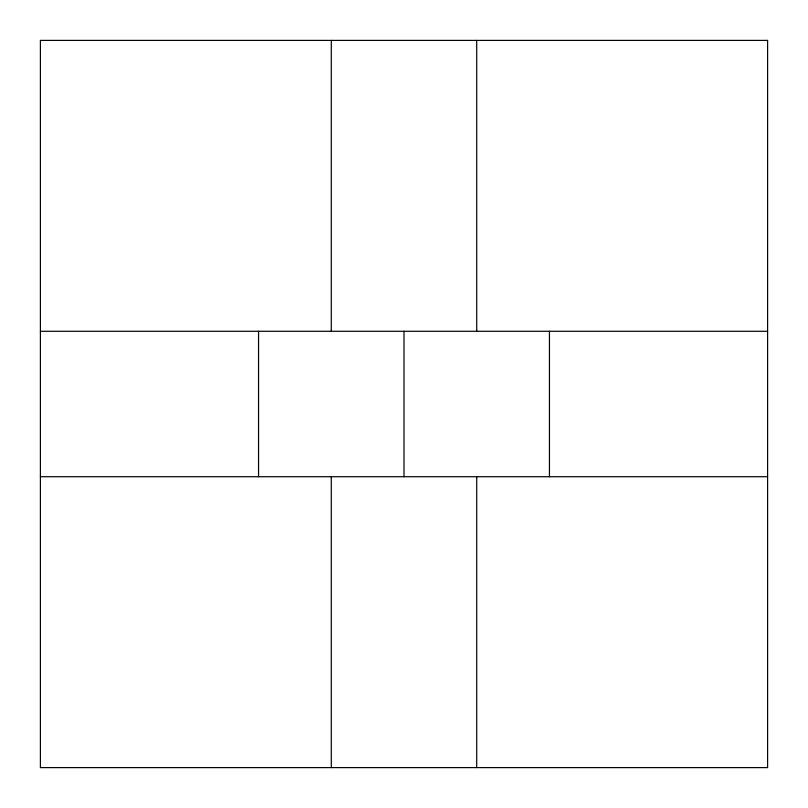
<?xml version="1.0" encoding="UTF-8"?>
<svg xmlns="http://www.w3.org/2000/svg" width="808" height="808" viewBox="0 0 808 808"><rect width="100%" height="100%" fill="white"/><g stroke="black" fill="none" stroke-linecap="round" stroke-linejoin="round"><path stroke-width="1.21" d="M40.4 331.28L767.6 331.28M40.4 476.72L767.6 476.72M549.44 331.28L549.44 476.72M476.72 40.4L476.72 331.28M476.72 476.72L476.72 767.6M404 331.28L404 476.72M331.28 40.4L331.28 331.28M331.28 476.72L331.28 767.6M258.56 331.28L258.56 476.72M767.6 40.4L40.4 40.4L40.4 767.6L767.6 767.6L767.6 40.4"/></g></svg>
